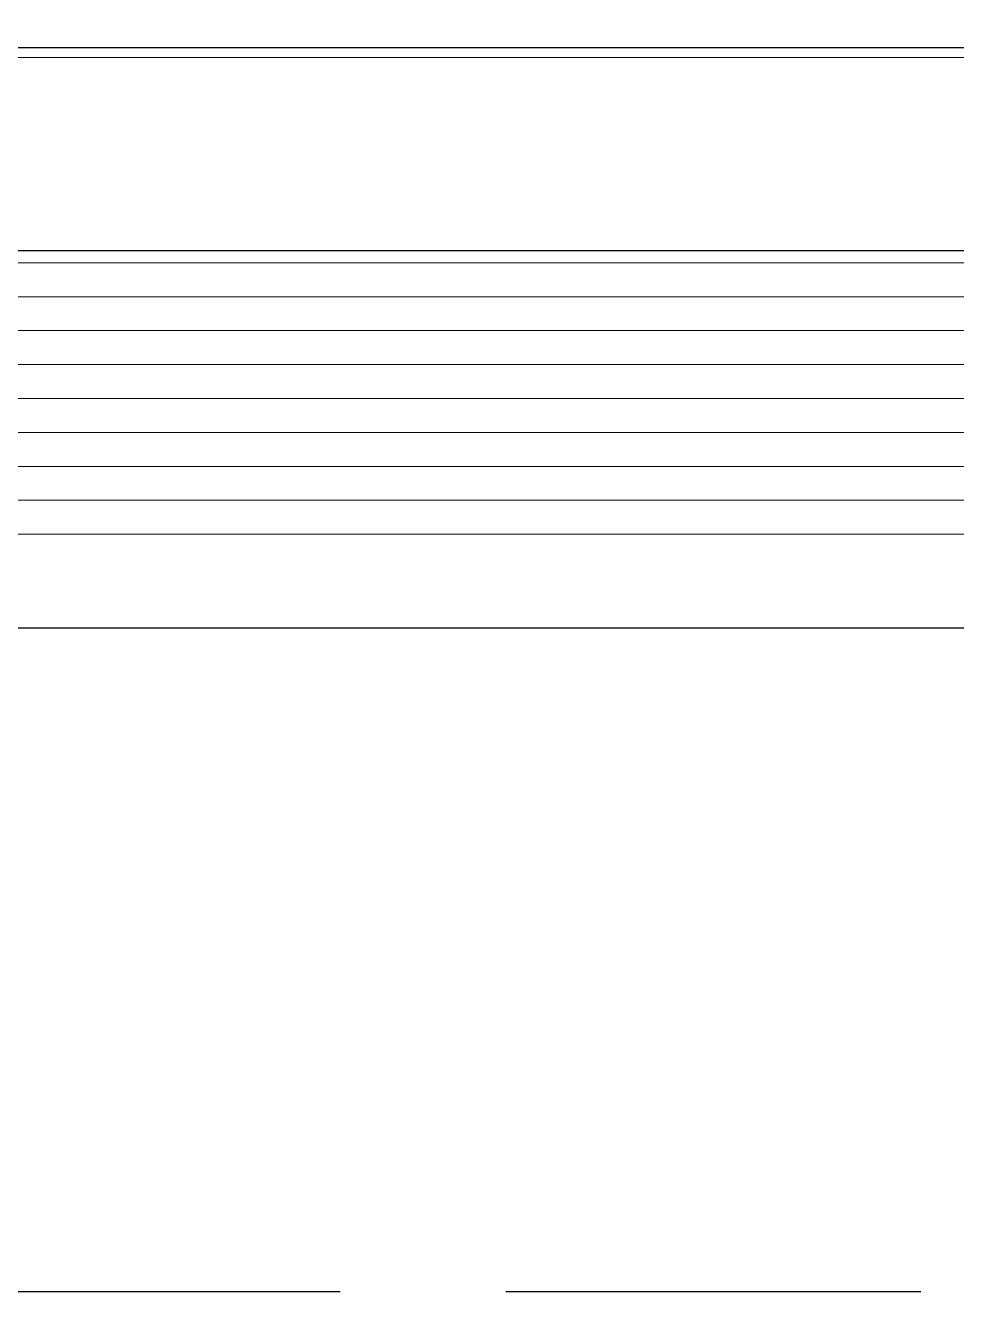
# Model space of a CAD drawing. Extents: x 27938 to 725830, y -209821 to 1628073.
# Drawn here: x 317727 to 318288, y 672157 to 672921 of the extents above; entities that cross this region are included whole.
import ezdxf

# ---------------------------------------------------------------- set-up
doc = ezdxf.new("R2010")
doc.units = 0
doc.header["$LTSCALE"] = 1000
doc.header["$MEASUREMENT"] = 0
doc.linetypes.add('DASH', pattern=[0.35, 0.25, -0.1])
doc.layers.add('卫生间', color=6, linetype='Continuous')
doc.layers.add('看线', color=251, linetype='Continuous')
doc.layers.add('平面-空调预留孔', color=173, linetype='Continuous', lineweight=15)

# ---------------------------------------------------------------- blocks, each defined once
blk = doc.blocks.new('gdgdgdrgdfsfs')
at = {"layer": '平面-空调预留孔'}
for p, q in [((703030.02, 763961.62), (701455.02, 763961.62)), ((703023.86, 763845.19), (701461.18, 763845.19)), ((703023.86, 763844.89), (701461.18, 763844.89)), ((703023.86, 763837.79), (701461.18, 763837.79)), ((703026.17, 763817.33), (701458.87, 763817.33)), ((703026.17, 763796.87), (701458.87, 763796.87)), ((703026.17, 763776.42), (701458.87, 763776.42)), ((703026.17, 763755.96), (701458.87, 763755.96)), ((703026.17, 763735.5), (701458.87, 763735.5)), ((703026.17, 763715.04), (701458.87, 763715.04)), ((703026.17, 763694.59), (701458.87, 763694.59)), ((703026.17, 763674.13), (701458.87, 763674.13))]:
    blk.add_line(p, q, dxfattribs=at)
blk = doc.blocks.new('HFGHFHF')
at = {"layer": '卫生间', "color": 159, "linetype": 'DASH', "true_color": 0x22346e}
blk.add_lwpolyline([(282616.84, 689157.17), (280916.58, 689157.17), (280916.58, 684657.17), (280916.58, 684657.17), (280916.58, 684357.17), (272916.58, 684357.17), (272916.58, 683357.17), (271116.58, 683357.17), (271116.58, 673357.17), (273766.58, 673357.17), (273766.58, 672157.17), (297866.58, 672157.17), (297866.58, 673357.17), (299516.58, 673357.17)], dxfattribs=at)

msp = doc.modelspace()

# ---------------------------------------------------------------- linework, layer by layer
at = {"layer": '看线', "color": 202, "ltscale": 0.5}
for points in [[(317316.58, 672907.17), (323166.58, 672907.17)], [(319316.58, 672907.17), (319316.58, 672557.17), (317316.58, 672557.17), (317316.58, 672907.17)]]:
    msp.add_lwpolyline(points, dxfattribs=at)

# ---------------------------------------------------------------- block references
at = {"xscale": -1}
msp.add_blockref('HFGHFHF', (599033.16, 0), dxfattribs=at)
at = {"layer": '平面-空调预留孔'}
msp.add_blockref('gdgdgdrgdfsfs', (-383925.94, -91060.38), dxfattribs=at)

doc.saveas('drawing.dxf')
